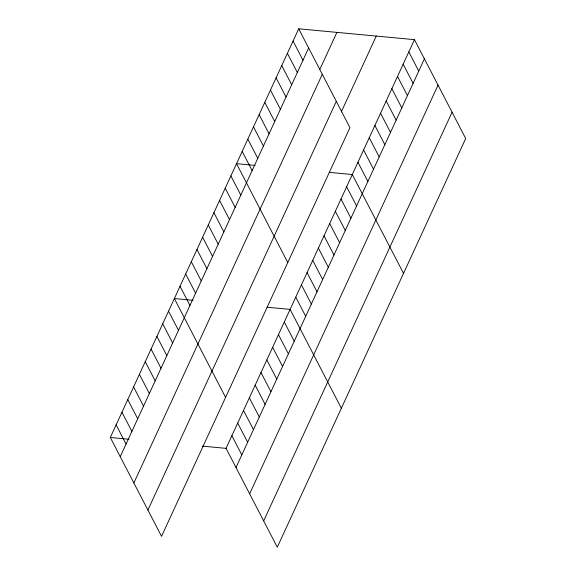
<?xml version="1.0" encoding="UTF-8"?>
<svg xmlns="http://www.w3.org/2000/svg" width="576" height="576" viewBox="0 0 576 576"><rect width="100%" height="100%" fill="white"/><g stroke="black" fill="none" stroke-linecap="round" stroke-linejoin="round"><path stroke-width="0.86" d="M298.706 28.8L349.942 127.649L161.539 536.342L110.297 437.494L298.706 28.8L414.461 39.658L465.703 138.506L277.294 547.2L226.058 448.351L414.461 39.658M120.24 456.674L308.642 47.974M319.946 69.163L336.902 32.386M133.87 482.962L322.272 74.268M147.91 510.048L336.312 101.354M341.287 111.938L376.265 36.072M235.994 467.525L424.404 58.831M249.624 493.819L438.034 85.126M263.664 520.906L452.074 112.212M255.204 165.42L236.527 163.67L287.77 262.519M329.371 172.375L352.289 174.528L403.524 273.377M193.032 300.29L174.355 298.541L225.598 397.39M267.192 307.246L290.117 309.398L341.352 408.24M110.297 437.494L128.974 439.25M202.291 446.126L226.058 448.351M408.809 51.919L418.752 71.093M403.157 64.181L413.1 83.354M397.505 76.442L407.448 95.616M391.853 88.697L401.796 107.878M386.201 100.958L396.144 120.139M380.549 113.22L390.492 132.401M374.897 125.482L384.84 144.655M369.245 137.743L379.188 156.917M363.593 150.005L373.536 169.178M357.941 162.266L367.884 181.44M293.054 41.062L302.99 60.235M287.402 53.323L297.338 72.497M346.637 186.79L356.58 205.963M281.75 65.585L291.686 84.758M340.985 199.051L350.928 218.225M276.098 77.846L286.034 97.02M335.333 211.306L345.276 230.486M270.446 90.101L280.382 109.282M329.681 223.567L339.617 242.748M264.794 102.362L274.73 121.543M324.029 235.829L333.965 255.002M259.142 114.624L269.078 133.805M318.377 248.09L328.313 267.264M253.49 126.886L263.426 146.059M312.725 260.352L322.661 279.526M247.838 139.147L257.774 158.321M307.073 272.614L317.009 291.787M242.179 151.409L252.122 170.582M301.421 284.875L311.357 304.049M295.769 297.137L305.705 316.31M230.875 175.932L240.818 195.106M225.223 188.194L235.166 207.367M284.292 322.027L294.235 341.201M219.571 200.455L229.514 219.629M278.467 334.663L288.41 353.837M213.919 212.71L223.862 231.89M272.642 347.292L282.586 366.466M208.267 224.971L218.21 244.152M266.825 359.928L276.761 379.102M202.615 237.233L212.558 256.414M261 372.557L270.936 391.73M196.963 249.494L206.906 268.668M191.311 261.756L201.254 280.93M255.175 385.193L265.118 404.366M185.659 274.018L195.602 293.191M249.35 397.822L259.294 416.995M180.007 286.279L189.95 305.453M243.526 410.458L253.469 429.631M237.708 423.086L247.644 442.26M168.53 311.17L178.474 330.35M231.883 435.722L241.819 454.896M162.713 323.806L172.649 342.979M156.888 336.434L166.824 355.615M151.063 349.07L161.006 368.244M145.238 361.699L155.182 380.88M139.414 374.335L149.357 393.509M133.596 386.964L143.532 406.145M127.771 399.6L137.707 418.774M121.946 412.229L131.882 431.41M116.122 424.865L126.065 444.038"/></g></svg>
